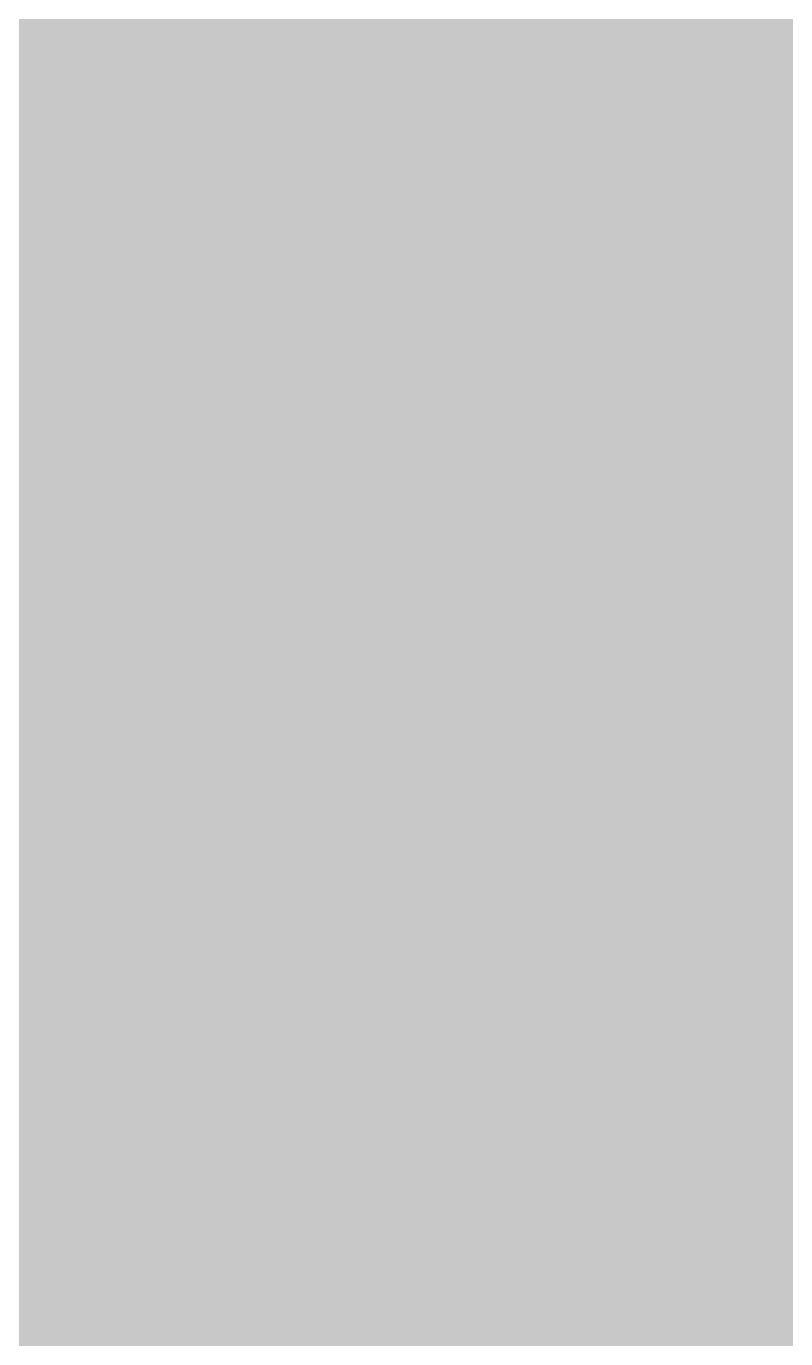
# Model space of a CAD drawing. Header units: millimetres. Extents: x 141 to 153906, y 19826 to 64501.
# Drawn here: x 10158.8 to 10199.5, y 42835.7 to 42906 of the extents above; entities that cross this region are included whole.
import ezdxf

# ---------------------------------------------------------------- set-up
doc = ezdxf.new("R2010")
doc.units = ezdxf.units.MM
doc.linetypes.add('Ins', pattern=[1, 0.5, -0.5])
for name, color, linetype in [('Hvacpipe', 7, 'Continuous'), ('Hvacpipeins', 7, 'Continuous'), ('Hvacshading', 254, 'Continuous')]:
    doc.layers.add(name, color=color, linetype=linetype)

msp = doc.modelspace()

# ---------------------------------------------------------------- linework, layer by layer
at = {"layer": 'Hvacpipe', "color": 84, "linetype": 'Continuous'}
msp.add_circle((10208.419, 42834.811, 73.379), 91.472, dxfattribs=at)
at = {"layer": 'Hvacpipe', "color": 48, "linetype": 'Continuous'}
for points in [[(10199.495, 42835.691, 73.379), (10197.117, 42924.683, 73.379), (10199.495, 42925.404, 73.379)], [(10199.497, 42835.691, 73.379), (10199.495, 42925.404, 73.379), (10199.497, 42925.405, 73.379)], [(10199.495, 42835.691, 73.379), (10199.495, 42925.404, 73.379), (10199.495, 42835.691, 73.379)], [(10199.495, 42835.691, 73.379), (10199.495, 42925.404, 73.379), (10199.495, 42925.404, 73.379)], [(10199.495, 42835.691, 73.379), (10199.495, 42925.404, 73.379), (10199.495, 42835.691, 73.379)], [(10199.495, 42835.691, 73.379), (10199.495, 42925.404, 73.379), (10199.495, 42925.404, 73.379)], [(10199.495, 42835.691, 73.379), (10199.495, 42925.404, 73.379), (10199.497, 42835.691, 73.379)], [(10199.497, 42835.691, 73.379), (10199.497, 42925.405, 73.379), (10199.497, 42835.691, 73.379)], [(10199.497, 42835.691, 73.379), (10199.497, 42925.405, 73.379), (10199.497, 42925.405, 73.379)], [(10199.497, 42835.691, 73.379), (10199.497, 42925.405, 73.379), (10199.497, 42835.691, 73.379)], [(10199.497, 42835.691, 73.379), (10199.497, 42925.405, 73.379), (10199.497, 42925.405, 73.379)], [(10199.497, 42835.691, 73.379), (10199.497, 42925.405, 73.379), (10199.497, 42835.691, 73.379)], [(10199.497, 42835.691, 73.379), (10199.497, 42925.405, 73.379), (10199.497, 42925.405, 73.379)], [(10199.497, 42835.691, 73.379), (10199.497, 42925.405, 73.379), (10199.497, 42835.691, 73.379)], [(10199.497, 42835.691, 73.379), (10199.497, 42925.405, 73.379), (10199.497, 42925.405, 73.379)], [(10199.497, 42835.691, 73.379), (10199.497, 42925.405, 73.379), (10199.498, 42835.691, 73.379)], [(10199.498, 42835.691, 73.379), (10199.497, 42925.405, 73.379), (10199.498, 42925.405, 73.379)], [(10199.498, 42835.691, 73.379), (10199.498, 42925.405, 73.379), (10199.498, 42835.691, 73.379)], [(10199.498, 42835.691, 73.379), (10199.498, 42925.405, 73.379), (10199.498, 42925.405, 73.379)], [(10199.498, 42835.691, 73.379), (10199.498, 42925.405, 73.379), (10199.499, 42835.69, 73.379)], [(10199.499, 42835.69, 73.379), (10199.498, 42925.405, 73.379), (10199.499, 42925.405, 73.379)], [(10199.499, 42835.69, 73.379), (10199.499, 42925.405, 73.379), (10199.499, 42835.69, 73.379)], [(10199.499, 42835.69, 73.379), (10199.499, 42925.405, 73.379), (10199.499, 42925.405, 73.379)], [(10197.117, 42836.413, 73.379), (10196.913, 42924.621, 73.379), (10197.117, 42924.683, 73.379)], [(10197.117, 42836.413, 73.379), (10197.117, 42924.683, 73.379), (10199.495, 42835.691, 73.379)], [(10195.002, 42837.054, 73.379), (10190.919, 42922.803, 73.379), (10195.002, 42924.042, 73.379)], [(10195.031, 42837.045, 73.379), (10195.002, 42924.042, 73.379), (10195.031, 42924.05, 73.379)], [(10195.002, 42837.054, 73.379), (10195.002, 42924.042, 73.379), (10195.031, 42837.045, 73.379)], [(10195.133, 42837.014, 73.379), (10195.031, 42924.05, 73.379), (10195.133, 42924.081, 73.379)], [(10195.031, 42837.045, 73.379), (10195.031, 42924.05, 73.379), (10195.133, 42837.014, 73.379)], [(10195.341, 42836.951, 73.379), (10195.133, 42924.081, 73.379), (10195.341, 42924.144, 73.379)], [(10195.133, 42837.014, 73.379), (10195.133, 42924.081, 73.379), (10195.341, 42836.951, 73.379)], [(10196.913, 42836.475, 73.379), (10195.341, 42924.144, 73.379), (10196.913, 42924.621, 73.379)], [(10195.341, 42836.951, 73.379), (10195.341, 42924.144, 73.379), (10196.913, 42836.475, 73.379)], [(10196.913, 42836.475, 73.379), (10196.913, 42924.621, 73.379), (10197.117, 42836.413, 73.379)], [(10190.916, 42838.294, 73.379), (10188.228, 42921.365, 73.379), (10190.916, 42922.801, 73.379)], [(10190.917, 42838.294, 73.379), (10190.916, 42922.801, 73.379), (10190.917, 42922.802, 73.379)], [(10190.916, 42838.294, 73.379), (10190.916, 42922.801, 73.379), (10190.916, 42838.294, 73.379)], [(10190.916, 42838.294, 73.379), (10190.916, 42922.801, 73.379), (10190.916, 42922.801, 73.379)], [(10190.916, 42838.294, 73.379), (10190.916, 42922.801, 73.379), (10190.916, 42838.294, 73.379)], [(10190.916, 42838.294, 73.379), (10190.916, 42922.801, 73.379), (10190.916, 42922.801, 73.379)], [(10190.916, 42838.294, 73.379), (10190.916, 42922.801, 73.379), (10190.917, 42838.294, 73.379)], [(10190.917, 42838.294, 73.379), (10190.917, 42922.802, 73.379), (10190.917, 42838.293, 73.379)], [(10190.917, 42838.293, 73.379), (10190.917, 42922.802, 73.379), (10190.917, 42922.802, 73.379)], [(10190.917, 42838.293, 73.379), (10190.917, 42922.802, 73.379), (10190.917, 42838.293, 73.379)], [(10190.917, 42838.293, 73.379), (10190.917, 42922.802, 73.379), (10190.917, 42922.802, 73.379)], [(10190.917, 42838.293, 73.379), (10190.917, 42922.802, 73.379), (10190.917, 42838.293, 73.379)], [(10190.917, 42838.293, 73.379), (10190.917, 42922.802, 73.379), (10190.917, 42922.802, 73.379)], [(10190.917, 42838.293, 73.379), (10190.917, 42922.802, 73.379), (10190.917, 42838.293, 73.379)], [(10190.917, 42838.293, 73.379), (10190.917, 42922.802, 73.379), (10190.917, 42922.802, 73.379)], [(10190.917, 42838.293, 73.379), (10190.917, 42922.802, 73.379), (10190.918, 42838.293, 73.379)], [(10190.918, 42838.293, 73.379), (10190.917, 42922.802, 73.379), (10190.918, 42922.802, 73.379)], [(10190.919, 42838.293, 73.379), (10190.918, 42922.802, 73.379), (10190.919, 42922.803, 73.379)], [(10190.918, 42838.293, 73.379), (10190.918, 42922.802, 73.379), (10190.918, 42838.293, 73.379)], [(10190.918, 42838.293, 73.379), (10190.918, 42922.802, 73.379), (10190.918, 42922.802, 73.379)], [(10190.918, 42838.293, 73.379), (10190.918, 42922.802, 73.379), (10190.919, 42838.293, 73.379)], [(10190.919, 42838.293, 73.379), (10190.919, 42922.803, 73.379), (10190.919, 42838.293, 73.379)], [(10190.919, 42838.293, 73.379), (10190.919, 42922.803, 73.379), (10190.919, 42922.803, 73.379)], [(10190.919, 42838.293, 73.379), (10190.919, 42922.803, 73.379), (10195.002, 42837.054, 73.379)], [(10188.002, 42839.851, 73.379), (10187.081, 42920.752, 73.379), (10188.002, 42921.244, 73.379)], [(10188.228, 42839.73, 73.379), (10188.002, 42921.244, 73.379), (10188.228, 42921.365, 73.379)], [(10188.002, 42839.851, 73.379), (10188.002, 42921.244, 73.379), (10188.228, 42839.73, 73.379)], [(10188.228, 42839.73, 73.379), (10188.228, 42921.365, 73.379), (10190.916, 42838.294, 73.379)], [(10186.725, 42840.534, 73.379), (10183.012, 42918.577, 73.379), (10186.725, 42920.562, 73.379)], [(10186.771, 42840.509, 73.379), (10186.725, 42920.562, 73.379), (10186.771, 42920.586, 73.379)], [(10186.725, 42840.534, 73.379), (10186.725, 42920.562, 73.379), (10186.771, 42840.509, 73.379)], [(10186.893, 42840.444, 73.379), (10186.771, 42920.586, 73.379), (10186.893, 42920.651, 73.379)], [(10186.771, 42840.509, 73.379), (10186.771, 42920.586, 73.379), (10186.893, 42840.444, 73.379)], [(10187.081, 42840.344, 73.379), (10186.893, 42920.651, 73.379), (10187.081, 42920.752, 73.379)], [(10186.893, 42840.444, 73.379), (10186.893, 42920.651, 73.379), (10187.081, 42840.344, 73.379)], [(10187.081, 42840.344, 73.379), (10187.081, 42920.752, 73.379), (10188.002, 42839.851, 73.379)], [(10183.009, 42842.521, 73.379), (10180.45, 42916.475, 73.379), (10183.009, 42918.574, 73.379)], [(10183.009, 42842.521, 73.379), (10183.009, 42918.574, 73.379), (10183.009, 42918.575, 73.379)], [(10183.009, 42842.521, 73.379), (10183.009, 42918.575, 73.379), (10183.009, 42842.521, 73.379)], [(10183.009, 42842.521, 73.379), (10183.009, 42918.575, 73.379), (10183.009, 42918.575, 73.379)], [(10183.009, 42842.521, 73.379), (10183.009, 42918.575, 73.379), (10183.01, 42842.52, 73.379)], [(10183.01, 42842.52, 73.379), (10183.009, 42918.575, 73.379), (10183.01, 42918.575, 73.379)], [(10183.009, 42842.521, 73.379), (10183.009, 42918.574, 73.379), (10183.009, 42842.521, 73.379)], [(10183.01, 42842.52, 73.379), (10183.01, 42918.575, 73.379), (10183.01, 42918.576, 73.379)], [(10183.01, 42842.52, 73.379), (10183.01, 42918.576, 73.379), (10183.01, 42842.52, 73.379)], [(10183.01, 42842.52, 73.379), (10183.01, 42918.576, 73.379), (10183.01, 42918.576, 73.379)], [(10183.01, 42842.52, 73.379), (10183.01, 42918.576, 73.379), (10183.01, 42842.52, 73.379)], [(10183.01, 42842.52, 73.379), (10183.01, 42918.576, 73.379), (10183.01, 42918.576, 73.379)], [(10183.01, 42842.52, 73.379), (10183.01, 42918.576, 73.379), (10183.01, 42842.52, 73.379)], [(10183.01, 42842.52, 73.379), (10183.01, 42918.576, 73.379), (10183.01, 42918.576, 73.379)], [(10183.01, 42842.52, 73.379), (10183.01, 42918.576, 73.379), (10183.011, 42842.519, 73.379)], [(10183.011, 42842.519, 73.379), (10183.01, 42918.576, 73.379), (10183.011, 42918.576, 73.379)], [(10183.01, 42842.52, 73.379), (10183.01, 42918.575, 73.379), (10183.01, 42842.52, 73.379)], [(10183.011, 42842.519, 73.379), (10183.011, 42918.576, 73.379), (10183.011, 42842.519, 73.379)], [(10183.011, 42842.519, 73.379), (10183.011, 42918.576, 73.379), (10183.011, 42918.576, 73.379)], [(10183.011, 42842.519, 73.379), (10183.011, 42918.576, 73.379), (10183.012, 42842.519, 73.379)], [(10183.012, 42842.519, 73.379), (10183.011, 42918.576, 73.379), (10183.012, 42918.576, 73.379)], [(10183.012, 42842.519, 73.379), (10183.012, 42918.576, 73.379), (10183.012, 42918.577, 73.379)], [(10183.012, 42842.519, 73.379), (10183.012, 42918.577, 73.379), (10186.725, 42840.534, 73.379)], [(10183.012, 42842.519, 73.379), (10183.012, 42918.576, 73.379), (10183.012, 42842.519, 73.379)], [(10180.249, 42844.786, 73.379), (10179.642, 42915.812, 73.379), (10180.249, 42916.31, 73.379)], [(10180.45, 42844.62, 73.379), (10180.249, 42916.31, 73.379), (10180.45, 42916.475, 73.379)], [(10180.249, 42844.786, 73.379), (10180.249, 42916.31, 73.379), (10180.45, 42844.62, 73.379)], [(10180.45, 42844.62, 73.379), (10180.45, 42916.475, 73.379), (10183.009, 42842.521, 73.379)], [(10179.288, 42845.574, 73.379), (10176.081, 42912.889, 73.379), (10179.288, 42915.521, 73.379)], [(10179.348, 42845.525, 73.379), (10179.288, 42915.521, 73.379), (10179.348, 42915.57, 73.379)], [(10179.288, 42845.574, 73.379), (10179.288, 42915.521, 73.379), (10179.348, 42845.525, 73.379)], [(10179.48, 42845.417, 73.379), (10179.348, 42915.57, 73.379), (10179.48, 42915.679, 73.379)], [(10179.348, 42845.525, 73.379), (10179.348, 42915.57, 73.379), (10179.48, 42845.417, 73.379)], [(10179.642, 42845.284, 73.379), (10179.48, 42915.679, 73.379), (10179.642, 42915.812, 73.379)], [(10179.48, 42845.417, 73.379), (10179.48, 42915.679, 73.379), (10179.642, 42845.284, 73.379)], [(10179.642, 42845.284, 73.379), (10179.642, 42915.812, 73.379), (10180.249, 42844.786, 73.379)], [(10176.078, 42848.209, 73.379), (10173.875, 42910.202, 73.379), (10176.078, 42912.886, 73.379)], [(10176.078, 42848.209, 73.379), (10176.078, 42912.886, 73.379), (10176.078, 42912.887, 73.379)], [(10176.078, 42848.209, 73.379), (10176.078, 42912.887, 73.379), (10176.079, 42848.208, 73.379)], [(10176.079, 42848.208, 73.379), (10176.078, 42912.887, 73.379), (10176.079, 42912.887, 73.379)], [(10176.078, 42848.209, 73.379), (10176.078, 42912.886, 73.379), (10176.078, 42848.209, 73.379)], [(10176.078, 42848.209, 73.379), (10176.078, 42912.886, 73.379), (10176.078, 42912.886, 73.379)], [(10176.078, 42848.209, 73.379), (10176.078, 42912.886, 73.379), (10176.078, 42848.209, 73.379)], [(10176.079, 42848.208, 73.379), (10176.079, 42912.887, 73.379), (10176.079, 42912.888, 73.379)], [(10176.079, 42848.208, 73.379), (10176.079, 42912.888, 73.379), (10176.079, 42848.208, 73.379)], [(10176.079, 42848.208, 73.379), (10176.079, 42912.888, 73.379), (10176.079, 42912.888, 73.379)], [(10176.079, 42848.208, 73.379), (10176.079, 42912.888, 73.379), (10176.08, 42848.208, 73.379)], [(10176.08, 42848.208, 73.379), (10176.079, 42912.888, 73.379), (10176.08, 42912.888, 73.379)], [(10176.079, 42848.208, 73.379), (10176.079, 42912.887, 73.379), (10176.079, 42848.208, 73.379)], [(10176.08, 42848.207, 73.379), (10176.08, 42912.888, 73.379), (10176.08, 42912.889, 73.379)], [(10176.08, 42848.207, 73.379), (10176.08, 42912.889, 73.379), (10176.081, 42848.207, 73.379)], [(10176.081, 42848.207, 73.379), (10176.08, 42912.889, 73.379), (10176.081, 42912.889, 73.379)], [(10176.08, 42848.208, 73.379), (10176.08, 42912.888, 73.379), (10176.08, 42848.207, 73.379)], [(10176.08, 42848.207, 73.379), (10176.08, 42912.888, 73.379), (10176.08, 42912.888, 73.379)], [(10176.08, 42848.207, 73.379), (10176.08, 42912.888, 73.379), (10176.08, 42848.207, 73.379)], [(10176.08, 42848.207, 73.379), (10176.08, 42912.888, 73.379), (10176.08, 42912.888, 73.379)], [(10176.08, 42848.207, 73.379), (10176.08, 42912.888, 73.379), (10176.08, 42848.207, 73.379)], [(10176.081, 42848.207, 73.379), (10176.081, 42912.889, 73.379), (10176.081, 42848.207, 73.379)], [(10176.081, 42848.207, 73.379), (10176.081, 42912.889, 73.379), (10176.081, 42912.889, 73.379)], [(10176.081, 42848.207, 73.379), (10176.081, 42912.889, 73.379), (10179.288, 42845.574, 73.379)], [(10173.714, 42851.09, 73.379), (10173.311, 42909.515, 73.379), (10173.714, 42910.006, 73.379)], [(10173.875, 42850.894, 73.379), (10173.714, 42910.006, 73.379), (10173.875, 42910.202, 73.379)], [(10173.714, 42851.09, 73.379), (10173.714, 42910.006, 73.379), (10173.875, 42850.894, 73.379)], [(10173.875, 42850.894, 73.379), (10173.875, 42910.202, 73.379), (10176.078, 42848.209, 73.379)], [(10173.048, 42851.901, 73.379), (10172.983, 42909.115, 73.379), (10173.048, 42909.195, 73.379)], [(10173.18, 42851.74, 73.379), (10173.048, 42909.195, 73.379), (10173.18, 42909.355, 73.379)], [(10173.048, 42851.901, 73.379), (10173.048, 42909.195, 73.379), (10173.18, 42851.74, 73.379)], [(10173.311, 42851.58, 73.379), (10173.18, 42909.355, 73.379), (10173.311, 42909.515, 73.379)], [(10173.18, 42851.74, 73.379), (10173.18, 42909.355, 73.379), (10173.311, 42851.58, 73.379)], [(10173.311, 42851.58, 73.379), (10173.311, 42909.515, 73.379), (10173.714, 42851.09, 73.379)], [(10172.983, 42851.98, 73.379), (10170.393, 42905.958, 73.379), (10172.983, 42909.115, 73.379)], [(10172.983, 42851.98, 73.379), (10172.983, 42909.115, 73.379), (10173.048, 42851.901, 73.379)], [(10170.391, 42905.956, 73.379), (10168.696, 42902.786, 73.379), (10170.391, 42905.956, 73.379)], [(10170.391, 42855.141, 73.379), (10168.696, 42902.785, 73.379), (10170.391, 42905.955, 73.379)], [(10170.391, 42905.956, 73.379), (10170.391, 42905.956, 73.379), (10170.391, 42905.957, 73.379)], [(10170.391, 42905.957, 73.379), (10170.391, 42905.956, 73.379), (10170.391, 42905.957, 73.379)], [(10170.392, 42855.139, 73.379), (10170.391, 42905.956, 73.379), (10170.392, 42905.957, 73.379)], [(10170.391, 42905.957, 73.379), (10170.391, 42905.957, 73.379), (10170.392, 42905.957, 73.379)], [(10170.392, 42905.957, 73.379), (10170.391, 42905.957, 73.379), (10170.392, 42905.957, 73.379)], [(10170.391, 42905.956, 73.379), (10170.391, 42905.956, 73.379), (10170.391, 42905.956, 73.379)], [(10170.391, 42855.14, 73.379), (10170.391, 42905.955, 73.379), (10170.391, 42905.956, 73.379)], [(10170.391, 42905.956, 73.379), (10170.391, 42905.956, 73.379), (10170.391, 42905.956, 73.379)], [(10170.391, 42855.14, 73.379), (10170.391, 42905.956, 73.379), (10170.391, 42855.139, 73.379)], [(10170.391, 42855.139, 73.379), (10170.391, 42905.956, 73.379), (10170.391, 42905.956, 73.379)], [(10170.391, 42855.139, 73.379), (10170.391, 42905.956, 73.379), (10170.392, 42855.139, 73.379)], [(10170.391, 42855.141, 73.379), (10170.391, 42905.955, 73.379), (10170.391, 42855.14, 73.379)], [(10170.391, 42855.14, 73.379), (10170.391, 42905.955, 73.379), (10170.391, 42905.955, 73.379)], [(10170.391, 42855.14, 73.379), (10170.391, 42905.955, 73.379), (10170.391, 42855.14, 73.379)], [(10170.392, 42905.958, 73.379), (10170.392, 42905.958, 73.379), (10170.392, 42905.959, 73.379)], [(10170.392, 42905.958, 73.379), (10170.392, 42905.959, 73.379), (10170.393, 42905.958, 73.379)], [(10170.392, 42905.958, 73.379), (10170.392, 42905.957, 73.379), (10170.392, 42905.958, 73.379)], [(10170.392, 42855.138, 73.379), (10170.392, 42905.957, 73.379), (10170.392, 42905.958, 73.379)], [(10170.392, 42905.958, 73.379), (10170.392, 42905.958, 73.379), (10170.392, 42905.958, 73.379)], [(10170.392, 42905.958, 73.379), (10170.392, 42905.958, 73.379), (10170.392, 42905.958, 73.379)], [(10170.392, 42855.138, 73.379), (10170.392, 42905.958, 73.379), (10170.392, 42855.137, 73.379)], [(10170.392, 42855.137, 73.379), (10170.392, 42905.958, 73.379), (10170.392, 42905.958, 73.379)], [(10170.392, 42905.958, 73.379), (10170.392, 42905.958, 73.379), (10170.392, 42905.958, 73.379)], [(10170.392, 42905.958, 73.379), (10170.392, 42905.958, 73.379), (10170.392, 42905.958, 73.379)], [(10170.392, 42855.137, 73.379), (10170.392, 42905.958, 73.379), (10170.392, 42855.137, 73.379)], [(10170.392, 42855.137, 73.379), (10170.392, 42905.958, 73.379), (10170.392, 42905.958, 73.379)], [(10170.392, 42905.958, 73.379), (10170.392, 42905.958, 73.379), (10170.392, 42905.958, 73.379)], [(10170.392, 42855.137, 73.379), (10170.392, 42905.958, 73.379), (10170.393, 42855.137, 73.379)], [(10170.393, 42855.137, 73.379), (10170.392, 42905.958, 73.379), (10170.393, 42905.958, 73.379)], [(10170.392, 42855.139, 73.379), (10170.392, 42905.957, 73.379), (10170.392, 42855.139, 73.379)], [(10170.392, 42855.139, 73.379), (10170.392, 42905.957, 73.379), (10170.392, 42905.957, 73.379)], [(10170.392, 42905.957, 73.379), (10170.392, 42905.957, 73.379), (10170.392, 42905.957, 73.379)], [(10170.392, 42905.957, 73.379), (10170.392, 42905.957, 73.379), (10170.392, 42905.957, 73.379)], [(10170.392, 42855.139, 73.379), (10170.392, 42905.957, 73.379), (10170.392, 42855.138, 73.379)], [(10170.392, 42855.138, 73.379), (10170.392, 42905.957, 73.379), (10170.392, 42905.957, 73.379)], [(10170.392, 42905.957, 73.379), (10170.392, 42905.957, 73.379), (10170.392, 42905.957, 73.379)], [(10170.392, 42855.138, 73.379), (10170.392, 42905.957, 73.379), (10170.392, 42855.138, 73.379)], [(10170.392, 42855.138, 73.379), (10170.392, 42905.957, 73.379), (10170.392, 42905.957, 73.379)], [(10170.392, 42855.138, 73.379), (10170.392, 42905.957, 73.379), (10170.392, 42855.138, 73.379)], [(10170.393, 42855.137, 73.379), (10170.393, 42905.958, 73.379), (10172.983, 42851.98, 73.379)], [(10168.583, 42858.522, 73.379), (10168.332, 42902.104, 73.379), (10168.583, 42902.574, 73.379)], [(10168.332, 42902.104, 73.379), (10168.332, 42902.104, 73.379), (10168.583, 42902.574, 73.379)], [(10168.583, 42902.574, 73.379), (10168.332, 42902.104, 73.379), (10168.583, 42902.574, 73.379)], [(10168.583, 42902.574, 73.379), (10168.583, 42902.574, 73.379), (10168.696, 42902.786, 73.379)], [(10168.696, 42858.31, 73.379), (10168.583, 42902.574, 73.379), (10168.696, 42902.785, 73.379)], [(10168.583, 42858.522, 73.379), (10168.583, 42902.574, 73.379), (10168.696, 42858.31, 73.379)], [(10168.696, 42858.31, 73.379), (10168.696, 42902.785, 73.379), (10170.391, 42855.141, 73.379)], [(10168.058, 42859.503, 73.379), (10166.166, 42898.051, 73.379), (10168.058, 42901.592, 73.379)], [(10166.166, 42898.051, 73.379), (10166.166, 42898.052, 73.379), (10168.058, 42901.592, 73.379)], [(10168.058, 42901.592, 73.379), (10166.166, 42898.052, 73.379), (10168.058, 42901.592, 73.379)], [(10168.119, 42859.39, 73.379), (10168.058, 42901.592, 73.379), (10168.119, 42901.705, 73.379)], [(10168.058, 42901.592, 73.379), (10168.058, 42901.592, 73.379), (10168.119, 42901.705, 73.379)], [(10168.058, 42859.503, 73.379), (10168.058, 42901.592, 73.379), (10168.119, 42859.39, 73.379)], [(10168.235, 42859.172, 73.379), (10168.119, 42901.705, 73.379), (10168.235, 42901.923, 73.379)], [(10168.235, 42901.923, 73.379), (10168.119, 42901.705, 73.379), (10168.235, 42901.923, 73.379)], [(10168.119, 42859.39, 73.379), (10168.119, 42901.705, 73.379), (10168.235, 42859.172, 73.379)], [(10168.332, 42858.991, 73.379), (10168.235, 42901.923, 73.379), (10168.332, 42902.104, 73.379)], [(10168.235, 42901.923, 73.379), (10168.235, 42901.923, 73.379), (10168.332, 42902.104, 73.379)], [(10168.332, 42902.104, 73.379), (10168.235, 42901.923, 73.379), (10168.332, 42902.104, 73.379)], [(10168.235, 42859.172, 73.379), (10168.235, 42901.923, 73.379), (10168.332, 42858.991, 73.379)], [(10168.332, 42858.991, 73.379), (10168.332, 42902.104, 73.379), (10168.583, 42858.522, 73.379)], [(10166.164, 42898.048, 73.379), (10165.092, 42894.513, 73.379), (10166.164, 42898.048, 73.379)], [(10166.164, 42863.048, 73.379), (10165.092, 42894.513, 73.379), (10166.164, 42898.047, 73.379)], [(10166.164, 42898.048, 73.379), (10166.164, 42898.048, 73.379), (10166.165, 42898.049, 73.379)], [(10166.165, 42863.048, 73.379), (10166.164, 42898.047, 73.379), (10166.165, 42898.048, 73.379)], [(10166.164, 42863.048, 73.379), (10166.164, 42898.047, 73.379), (10166.165, 42863.048, 73.379)], [(10166.165, 42898.05, 73.379), (10166.165, 42898.05, 73.379), (10166.165, 42898.051, 73.379)], [(10166.165, 42898.05, 73.379), (10166.165, 42898.051, 73.379), (10166.165, 42898.051, 73.379)], [(10166.165, 42898.051, 73.379), (10166.165, 42898.051, 73.379), (10166.165, 42898.051, 73.379)], [(10166.166, 42863.045, 73.379), (10166.165, 42898.05, 73.379), (10166.166, 42898.051, 73.379)], [(10166.165, 42898.051, 73.379), (10166.165, 42898.051, 73.379), (10166.166, 42898.051, 73.379)], [(10166.166, 42898.051, 73.379), (10166.165, 42898.051, 73.379), (10166.166, 42898.051, 73.379)], [(10166.165, 42863.046, 73.379), (10166.165, 42898.049, 73.379), (10166.165, 42898.05, 73.379)], [(10166.165, 42898.049, 73.379), (10166.165, 42898.049, 73.379), (10166.165, 42898.05, 73.379)], [(10166.165, 42898.05, 73.379), (10166.165, 42898.049, 73.379), (10166.165, 42898.05, 73.379)], [(10166.165, 42863.046, 73.379), (10166.165, 42898.05, 73.379), (10166.165, 42863.046, 73.379)], [(10166.165, 42863.046, 73.379), (10166.165, 42898.05, 73.379), (10166.165, 42898.05, 73.379)], [(10166.165, 42898.05, 73.379), (10166.165, 42898.05, 73.379), (10166.165, 42898.05, 73.379)], [(10166.165, 42898.05, 73.379), (10166.165, 42898.05, 73.379), (10166.165, 42898.05, 73.379)], [(10166.165, 42863.046, 73.379), (10166.165, 42898.05, 73.379), (10166.165, 42863.045, 73.379)], [(10166.165, 42863.045, 73.379), (10166.165, 42898.05, 73.379), (10166.165, 42898.05, 73.379)], [(10166.165, 42898.05, 73.379), (10166.165, 42898.05, 73.379), (10166.165, 42898.05, 73.379)], [(10166.165, 42863.045, 73.379), (10166.165, 42898.05, 73.379), (10166.165, 42863.045, 73.379)], [(10166.165, 42863.045, 73.379), (10166.165, 42898.05, 73.379), (10166.165, 42898.05, 73.379)], [(10166.165, 42863.045, 73.379), (10166.165, 42898.05, 73.379), (10166.165, 42863.045, 73.379)], [(10166.165, 42863.045, 73.379), (10166.165, 42898.05, 73.379), (10166.165, 42898.05, 73.379)], [(10166.165, 42863.045, 73.379), (10166.165, 42898.05, 73.379), (10166.166, 42863.045, 73.379)], [(10166.165, 42898.049, 73.379), (10166.165, 42898.049, 73.379), (10166.165, 42898.049, 73.379)], [(10166.165, 42863.047, 73.379), (10166.165, 42898.048, 73.379), (10166.165, 42898.049, 73.379)], [(10166.165, 42898.049, 73.379), (10166.165, 42898.049, 73.379), (10166.165, 42898.049, 73.379)], [(10166.165, 42898.049, 73.379), (10166.165, 42898.049, 73.379), (10166.165, 42898.049, 73.379)], [(10166.165, 42863.047, 73.379), (10166.165, 42898.049, 73.379), (10166.165, 42863.046, 73.379)], [(10166.165, 42863.048, 73.379), (10166.165, 42898.048, 73.379), (10166.165, 42863.047, 73.379)], [(10166.165, 42863.047, 73.379), (10166.165, 42898.048, 73.379), (10166.165, 42898.048, 73.379)], [(10166.165, 42863.047, 73.379), (10166.165, 42898.048, 73.379), (10166.165, 42863.047, 73.379)], [(10166.166, 42898.051, 73.379), (10166.166, 42898.051, 73.379), (10166.166, 42898.052, 73.379)], [(10166.166, 42898.051, 73.379), (10166.166, 42898.052, 73.379), (10166.166, 42898.051, 73.379)], [(10166.166, 42898.051, 73.379), (10166.166, 42898.052, 73.379), (10166.166, 42898.052, 73.379)], [(10166.166, 42863.045, 73.379), (10166.166, 42898.051, 73.379), (10166.166, 42863.045, 73.379)], [(10166.166, 42863.045, 73.379), (10166.166, 42898.051, 73.379), (10166.166, 42898.051, 73.379)], [(10166.166, 42898.051, 73.379), (10166.166, 42898.051, 73.379), (10166.166, 42898.051, 73.379)], [(10166.166, 42863.045, 73.379), (10166.166, 42898.051, 73.379), (10166.166, 42863.044, 73.379)], [(10166.166, 42863.044, 73.379), (10166.166, 42898.051, 73.379), (10166.166, 42898.051, 73.379)], [(10166.166, 42863.044, 73.379), (10166.166, 42898.051, 73.379), (10168.058, 42859.503, 73.379)], [(10165.092, 42866.583, 73.379), (10165.028, 42894.3, 73.379), (10165.092, 42894.513, 73.379)], [(10165.028, 42894.3, 73.379), (10165.028, 42894.3, 73.379), (10165.092, 42894.513, 73.379)], [(10165.092, 42866.583, 73.379), (10165.092, 42894.513, 73.379), (10166.164, 42863.048, 73.379)], [(10164.836, 42893.669, 73.379), (10164.836, 42893.669, 73.379), (10164.895, 42893.865, 73.379)], [(10164.895, 42893.865, 73.379), (10164.836, 42893.669, 73.379), (10164.895, 42893.865, 73.379)], [(10164.895, 42867.231, 73.379), (10164.836, 42893.669, 73.379), (10164.895, 42893.864, 73.379)], [(10165.028, 42866.795, 73.379), (10164.895, 42893.864, 73.379), (10165.028, 42894.3, 73.379)], [(10164.895, 42893.865, 73.379), (10164.895, 42893.865, 73.379), (10165.028, 42894.3, 73.379)], [(10165.028, 42894.3, 73.379), (10164.895, 42893.865, 73.379), (10165.028, 42894.3, 73.379)], [(10164.895, 42867.231, 73.379), (10164.895, 42893.864, 73.379), (10165.028, 42866.795, 73.379)], [(10165.028, 42866.795, 73.379), (10165.028, 42894.3, 73.379), (10165.092, 42866.583, 73.379)], [(10164.707, 42867.852, 73.379), (10163.563, 42889.471, 73.379), (10164.707, 42893.244, 73.379)], [(10163.563, 42889.471, 73.379), (10163.563, 42889.472, 73.379), (10164.707, 42893.244, 73.379)], [(10164.707, 42893.244, 73.379), (10163.563, 42889.472, 73.379), (10164.707, 42893.244, 73.379)], [(10164.752, 42867.705, 73.379), (10164.707, 42893.244, 73.379), (10164.752, 42893.391, 73.379)], [(10164.707, 42893.244, 73.379), (10164.707, 42893.244, 73.379), (10164.752, 42893.391, 73.379)], [(10164.707, 42867.852, 73.379), (10164.707, 42893.244, 73.379), (10164.752, 42867.705, 73.379)], [(10164.836, 42867.426, 73.379), (10164.752, 42893.391, 73.379), (10164.836, 42893.669, 73.379)], [(10164.836, 42893.669, 73.379), (10164.752, 42893.391, 73.379), (10164.836, 42893.669, 73.379)], [(10164.752, 42867.705, 73.379), (10164.752, 42893.391, 73.379), (10164.836, 42867.426, 73.379)], [(10164.836, 42867.426, 73.379), (10164.836, 42893.669, 73.379), (10164.895, 42867.231, 73.379)], [(10163.562, 42889.468, 73.379), (10163.191, 42885.704, 73.379), (10163.562, 42889.469, 73.379)], [(10163.562, 42871.631, 73.379), (10163.191, 42885.703, 73.379), (10163.562, 42889.465, 73.379)], [(10163.562, 42871.626, 73.379), (10163.562, 42889.467, 73.379), (10163.562, 42889.47, 73.379)], [(10163.562, 42889.469, 73.379), (10163.562, 42889.469, 73.379), (10163.562, 42889.47, 73.379)], [(10163.562, 42889.47, 73.379), (10163.562, 42889.469, 73.379), (10163.562, 42889.47, 73.379)], [(10163.562, 42871.626, 73.379), (10163.562, 42889.47, 73.379), (10163.563, 42871.626, 73.379)], [(10163.563, 42871.626, 73.379), (10163.562, 42889.47, 73.379), (10163.563, 42889.47, 73.379)], [(10163.562, 42889.47, 73.379), (10163.562, 42889.47, 73.379), (10163.563, 42889.47, 73.379)], [(10163.563, 42889.47, 73.379), (10163.562, 42889.47, 73.379), (10163.563, 42889.47, 73.379)], [(10163.562, 42889.468, 73.379), (10163.562, 42889.469, 73.379), (10163.562, 42889.469, 73.379)], [(10163.562, 42889.469, 73.379), (10163.562, 42889.469, 73.379), (10163.562, 42889.469, 73.379)], [(10163.562, 42889.469, 73.379), (10163.562, 42889.469, 73.379), (10163.562, 42889.469, 73.379)], [(10163.562, 42889.469, 73.379), (10163.562, 42889.469, 73.379), (10163.562, 42889.469, 73.379)], [(10163.562, 42871.63, 73.379), (10163.562, 42889.465, 73.379), (10163.562, 42889.467, 73.379)], [(10163.562, 42871.63, 73.379), (10163.562, 42889.467, 73.379), (10163.562, 42871.629, 73.379)], [(10163.562, 42871.629, 73.379), (10163.562, 42889.467, 73.379), (10163.562, 42889.467, 73.379)], [(10163.562, 42871.629, 73.379), (10163.562, 42889.467, 73.379), (10163.562, 42871.629, 73.379)], [(10163.562, 42871.629, 73.379), (10163.562, 42889.467, 73.379), (10163.562, 42889.467, 73.379)], [(10163.562, 42871.629, 73.379), (10163.562, 42889.467, 73.379), (10163.562, 42871.626, 73.379)], [(10163.562, 42871.631, 73.379), (10163.562, 42889.465, 73.379), (10163.562, 42871.63, 73.379)], [(10163.563, 42889.471, 73.379), (10163.563, 42889.471, 73.379), (10163.563, 42889.472, 73.379)], [(10163.563, 42889.471, 73.379), (10163.563, 42889.472, 73.379), (10163.563, 42889.471, 73.379)], [(10163.563, 42889.471, 73.379), (10163.563, 42889.472, 73.379), (10163.563, 42889.472, 73.379)], [(10163.563, 42889.471, 73.379), (10163.563, 42889.472, 73.379), (10163.563, 42889.471, 73.379)], [(10163.563, 42889.471, 73.379), (10163.563, 42889.472, 73.379), (10163.563, 42889.472, 73.379)], [(10163.563, 42889.47, 73.379), (10163.563, 42889.47, 73.379), (10163.563, 42889.471, 73.379)], [(10163.563, 42889.471, 73.379), (10163.563, 42889.471, 73.379), (10163.563, 42889.471, 73.379)], [(10163.563, 42871.625, 73.379), (10163.563, 42889.47, 73.379), (10163.563, 42889.471, 73.379)], [(10163.563, 42889.471, 73.379), (10163.563, 42889.471, 73.379), (10163.563, 42889.471, 73.379)], [(10163.563, 42889.471, 73.379), (10163.563, 42889.471, 73.379), (10163.563, 42889.471, 73.379)], [(10163.563, 42871.625, 73.379), (10163.563, 42889.471, 73.379), (10163.563, 42871.625, 73.379)], [(10163.563, 42871.625, 73.379), (10163.563, 42889.471, 73.379), (10163.563, 42889.471, 73.379)], [(10163.563, 42889.471, 73.379), (10163.563, 42889.471, 73.379), (10163.563, 42889.471, 73.379)], [(10163.563, 42871.625, 73.379), (10163.563, 42889.471, 73.379), (10163.563, 42871.624, 73.379)], [(10163.563, 42871.624, 73.379), (10163.563, 42889.471, 73.379), (10163.563, 42889.471, 73.379)], [(10163.563, 42871.624, 73.379), (10163.563, 42889.471, 73.379), (10163.563, 42871.624, 73.379)], [(10163.563, 42871.624, 73.379), (10163.563, 42889.471, 73.379), (10163.563, 42889.471, 73.379)], [(10163.563, 42871.624, 73.379), (10163.563, 42889.471, 73.379), (10164.707, 42867.852, 73.379)], [(10163.563, 42871.626, 73.379), (10163.563, 42889.47, 73.379), (10163.563, 42871.626, 73.379)], [(10163.563, 42871.626, 73.379), (10163.563, 42889.47, 73.379), (10163.563, 42889.47, 73.379)], [(10163.563, 42871.626, 73.379), (10163.563, 42889.47, 73.379), (10163.563, 42871.626, 73.379)], [(10163.563, 42871.626, 73.379), (10163.563, 42889.47, 73.379), (10163.563, 42889.47, 73.379)], [(10163.563, 42871.626, 73.379), (10163.563, 42889.47, 73.379), (10163.563, 42871.625, 73.379)], [(10163.133, 42885.113, 73.379), (10163.133, 42885.113, 73.379), (10163.172, 42885.504, 73.379)], [(10163.172, 42885.504, 73.379), (10163.133, 42885.113, 73.379), (10163.172, 42885.504, 73.379)], [(10163.172, 42875.592, 73.379), (10163.133, 42885.113, 73.379), (10163.172, 42885.503, 73.379)], [(10163.172, 42885.504, 73.379), (10163.172, 42885.504, 73.379), (10163.191, 42885.704, 73.379)], [(10163.191, 42875.393, 73.379), (10163.172, 42885.503, 73.379), (10163.191, 42885.703, 73.379)], [(10163.172, 42875.592, 73.379), (10163.172, 42885.503, 73.379), (10163.191, 42875.393, 73.379)], [(10163.191, 42875.393, 73.379), (10163.191, 42885.703, 73.379), (10163.562, 42871.631, 73.379)], [(10163.113, 42876.185, 73.379), (10163.08, 42884.573, 73.379), (10163.113, 42884.91, 73.379)], [(10163.113, 42884.91, 73.379), (10163.08, 42884.573, 73.379), (10163.113, 42884.91, 73.379)], [(10163.133, 42875.983, 73.379), (10163.113, 42884.91, 73.379), (10163.133, 42885.113, 73.379)], [(10163.113, 42884.91, 73.379), (10163.113, 42884.91, 73.379), (10163.133, 42885.113, 73.379)], [(10163.133, 42885.113, 73.379), (10163.113, 42884.91, 73.379), (10163.133, 42885.113, 73.379)], [(10163.113, 42876.185, 73.379), (10163.113, 42884.91, 73.379), (10163.133, 42875.983, 73.379)], [(10163.133, 42875.983, 73.379), (10163.133, 42885.113, 73.379), (10163.172, 42875.592, 73.379)], [(10162.684, 42880.548, 73.379), (10162.684, 42880.55, 73.379), (10163.063, 42884.396, 73.379)], [(10163.063, 42884.396, 73.379), (10162.684, 42880.55, 73.379), (10163.063, 42884.396, 73.379)], [(10163.063, 42876.7, 73.379), (10162.684, 42880.547, 73.379), (10163.063, 42884.395, 73.379)], [(10163.08, 42876.523, 73.379), (10163.063, 42884.395, 73.379), (10163.08, 42884.573, 73.379)], [(10163.063, 42884.396, 73.379), (10163.063, 42884.396, 73.379), (10163.08, 42884.573, 73.379)], [(10163.063, 42876.7, 73.379), (10163.063, 42884.395, 73.379), (10163.08, 42876.523, 73.379)], [(10163.08, 42876.523, 73.379), (10163.08, 42884.573, 73.379), (10163.113, 42876.185, 73.379)], [(10162.684, 42880.548, 73.379), (10162.684, 42880.549, 73.379), (10162.684, 42880.55, 73.379)], [(10162.684, 42880.548, 73.379), (10162.684, 42880.55, 73.379), (10162.684, 42880.548, 73.379)], [(10162.684, 42880.548, 73.379), (10162.684, 42880.55, 73.379), (10162.684, 42880.55, 73.379)], [(10162.684, 42880.548, 73.379), (10162.684, 42880.549, 73.379), (10162.684, 42880.549, 73.379)], [(10162.684, 42880.548, 73.379), (10162.684, 42880.549, 73.379), (10162.684, 42880.548, 73.379)], [(10162.684, 42880.547, 73.379), (10162.684, 42880.547, 73.379), (10162.684, 42880.548, 73.379)], [(10162.684, 42880.547, 73.379), (10162.684, 42880.548, 73.379), (10162.684, 42880.547, 73.379)], [(10162.684, 42880.547, 73.379), (10162.684, 42880.547, 73.379), (10162.684, 42880.547, 73.379)], [(10162.684, 42880.547, 73.379), (10162.684, 42880.547, 73.379), (10162.684, 42880.547, 73.379)], [(10162.684, 42880.547, 73.379), (10162.684, 42880.547, 73.379), (10162.684, 42880.547, 73.379)], [(10162.684, 42880.547, 73.379), (10162.684, 42880.547, 73.379), (10162.684, 42880.546, 73.379)], [(10162.684, 42880.546, 73.379), (10162.684, 42880.547, 73.379), (10162.684, 42880.547, 73.379)], [(10162.684, 42880.546, 73.379), (10162.684, 42880.547, 73.379), (10162.684, 42880.547, 73.379)], [(10162.684, 42880.546, 73.379), (10162.684, 42880.546, 73.379), (10162.684, 42880.546, 73.379)], [(10162.684, 42880.546, 73.379), (10162.684, 42880.546, 73.379), (10162.684, 42880.545, 73.379)], [(10162.684, 42880.545, 73.379), (10162.684, 42880.546, 73.379), (10162.684, 42880.546, 73.379)], [(10162.684, 42880.545, 73.379), (10162.684, 42880.546, 73.379), (10162.684, 42880.545, 73.379)], [(10162.684, 42880.545, 73.379), (10162.684, 42880.546, 73.379), (10162.684, 42880.546, 73.379)], [(10162.684, 42880.545, 73.379), (10162.684, 42880.546, 73.379), (10162.684, 42880.544, 73.379)], [(10162.684, 42880.544, 73.379), (10162.684, 42880.546, 73.379), (10162.684, 42880.545, 73.379)], [(10162.684, 42880.544, 73.379), (10162.684, 42880.545, 73.379), (10163.063, 42876.7, 73.379)], [(10163.08, 42876.522, 73.379), (10163.063, 42876.7, 73.379), (10163.08, 42876.522, 73.379)], [(10163.08, 42876.522, 73.379), (10163.08, 42876.522, 73.379), (10163.113, 42876.185, 73.379)], [(10163.113, 42876.185, 73.379), (10163.08, 42876.522, 73.379), (10163.113, 42876.185, 73.379)], [(10163.113, 42876.185, 73.379), (10163.113, 42876.185, 73.379), (10163.133, 42875.983, 73.379)], [(10163.133, 42875.983, 73.379), (10163.113, 42876.185, 73.379), (10163.133, 42875.983, 73.379)], [(10163.133, 42875.983, 73.379), (10163.133, 42875.983, 73.379), (10163.172, 42875.592, 73.379)], [(10163.191, 42875.392, 73.379), (10163.172, 42875.592, 73.379), (10163.191, 42875.392, 73.379)], [(10163.191, 42875.392, 73.379), (10163.191, 42875.392, 73.379), (10163.562, 42871.628, 73.379)], [(10163.562, 42871.628, 73.379), (10163.191, 42875.392, 73.379), (10163.562, 42871.63, 73.379)], [(10163.562, 42871.628, 73.379), (10163.562, 42871.63, 73.379), (10163.562, 42871.627, 73.379)], [(10163.562, 42871.627, 73.379), (10163.562, 42871.63, 73.379), (10163.562, 42871.628, 73.379)], [(10163.562, 42871.627, 73.379), (10163.562, 42871.628, 73.379), (10163.562, 42871.626, 73.379)], [(10163.562, 42871.626, 73.379), (10163.562, 42871.628, 73.379), (10163.562, 42871.628, 73.379)], [(10163.562, 42871.626, 73.379), (10163.562, 42871.628, 73.379), (10163.562, 42871.626, 73.379)], [(10163.562, 42871.626, 73.379), (10163.562, 42871.628, 73.379), (10163.562, 42871.628, 73.379)], [(10163.562, 42871.626, 73.379), (10163.562, 42871.628, 73.379), (10163.562, 42871.625, 73.379)], [(10163.563, 42871.625, 73.379), (10163.562, 42871.625, 73.379), (10163.563, 42871.625, 73.379)], [(10163.563, 42871.625, 73.379), (10163.563, 42871.625, 73.379), (10163.563, 42871.624, 73.379)], [(10163.563, 42871.624, 73.379), (10163.563, 42871.625, 73.379), (10163.563, 42871.625, 73.379)], [(10163.563, 42871.624, 73.379), (10163.563, 42871.625, 73.379), (10163.563, 42871.624, 73.379)], [(10163.563, 42871.624, 73.379), (10163.563, 42871.625, 73.379), (10163.563, 42871.625, 73.379)], [(10163.563, 42871.624, 73.379), (10163.563, 42871.625, 73.379), (10163.563, 42871.624, 73.379)], [(10163.563, 42871.624, 73.379), (10163.563, 42871.625, 73.379), (10163.563, 42871.625, 73.379)], [(10163.563, 42871.624, 73.379), (10163.563, 42871.625, 73.379), (10163.563, 42871.624, 73.379)], [(10163.563, 42871.624, 73.379), (10163.563, 42871.625, 73.379), (10163.563, 42871.625, 73.379)], [(10163.563, 42871.624, 73.379), (10163.563, 42871.625, 73.379), (10163.563, 42871.624, 73.379)], [(10163.563, 42871.623, 73.379), (10163.563, 42871.624, 73.379), (10163.563, 42871.624, 73.379)], [(10163.563, 42871.623, 73.379), (10163.563, 42871.624, 73.379), (10164.707, 42867.852, 73.379)], [(10164.752, 42867.705, 73.379), (10164.707, 42867.852, 73.379), (10164.752, 42867.705, 73.379)], [(10164.752, 42867.705, 73.379), (10164.752, 42867.705, 73.379), (10164.836, 42867.426, 73.379)], [(10164.836, 42867.426, 73.379), (10164.752, 42867.705, 73.379), (10164.836, 42867.426, 73.379)], [(10164.836, 42867.426, 73.379), (10164.836, 42867.426, 73.379), (10164.895, 42867.231, 73.379)], [(10164.895, 42867.231, 73.379), (10164.836, 42867.426, 73.379), (10164.895, 42867.231, 73.379)], [(10164.895, 42867.231, 73.379), (10164.895, 42867.231, 73.379), (10165.028, 42866.795, 73.379)], [(10165.092, 42866.583, 73.379), (10165.028, 42866.795, 73.379), (10165.092, 42866.583, 73.379)], [(10165.092, 42866.583, 73.379), (10165.092, 42866.583, 73.379), (10166.164, 42863.047, 73.379)], [(10166.164, 42863.047, 73.379), (10165.092, 42866.583, 73.379), (10166.164, 42863.048, 73.379)], [(10166.164, 42863.047, 73.379), (10166.164, 42863.048, 73.379), (10166.165, 42863.047, 73.379)], [(10166.165, 42863.047, 73.379), (10166.164, 42863.048, 73.379), (10166.165, 42863.047, 73.379)], [(10166.165, 42863.047, 73.379), (10166.165, 42863.047, 73.379), (10166.165, 42863.047, 73.379)], [(10166.165, 42863.047, 73.379), (10166.165, 42863.047, 73.379), (10166.165, 42863.047, 73.379)], [(10166.165, 42863.047, 73.379), (10166.165, 42863.047, 73.379), (10166.165, 42863.046, 73.379)], [(10166.165, 42863.046, 73.379), (10166.165, 42863.047, 73.379), (10166.165, 42863.047, 73.379)], [(10166.165, 42863.046, 73.379), (10166.165, 42863.047, 73.379), (10166.165, 42863.046, 73.379)], [(10166.165, 42863.045, 73.379), (10166.165, 42863.046, 73.379), (10166.165, 42863.045, 73.379)], [(10166.165, 42863.045, 73.379), (10166.165, 42863.045, 73.379), (10166.165, 42863.045, 73.379)], [(10166.165, 42863.045, 73.379), (10166.165, 42863.045, 73.379), (10166.165, 42863.045, 73.379)], [(10166.165, 42863.045, 73.379), (10166.165, 42863.045, 73.379), (10166.165, 42863.045, 73.379)], [(10166.165, 42863.045, 73.379), (10166.165, 42863.045, 73.379), (10166.165, 42863.045, 73.379)], [(10166.165, 42863.045, 73.379), (10166.165, 42863.045, 73.379), (10166.165, 42863.045, 73.379)], [(10166.165, 42863.045, 73.379), (10166.165, 42863.045, 73.379), (10166.165, 42863.045, 73.379)], [(10166.165, 42863.045, 73.379), (10166.165, 42863.045, 73.379), (10166.166, 42863.044, 73.379)], [(10166.166, 42863.044, 73.379), (10166.165, 42863.045, 73.379), (10166.166, 42863.044, 73.379)], [(10166.166, 42863.044, 73.379), (10166.166, 42863.044, 73.379), (10166.166, 42863.044, 73.379)], [(10166.166, 42863.044, 73.379), (10166.166, 42863.044, 73.379), (10166.166, 42863.044, 73.379)], [(10166.166, 42863.044, 73.379), (10166.166, 42863.044, 73.379), (10168.058, 42859.503, 73.379)], [(10168.119, 42859.39, 73.379), (10168.058, 42859.503, 73.379), (10168.119, 42859.39, 73.379)], [(10168.119, 42859.39, 73.379), (10168.119, 42859.39, 73.379), (10168.235, 42859.172, 73.379)], [(10168.235, 42859.172, 73.379), (10168.119, 42859.39, 73.379), (10168.235, 42859.172, 73.379)], [(10168.235, 42859.172, 73.379), (10168.235, 42859.172, 73.379), (10168.332, 42858.991, 73.379)], [(10168.332, 42858.991, 73.379), (10168.235, 42859.172, 73.379), (10168.332, 42858.991, 73.379)], [(10168.332, 42858.991, 73.379), (10168.332, 42858.991, 73.379), (10168.583, 42858.522, 73.379)], [(10168.696, 42858.31, 73.379), (10168.583, 42858.522, 73.379), (10168.696, 42858.31, 73.379)], [(10168.696, 42858.31, 73.379), (10168.696, 42858.31, 73.379), (10170.391, 42855.14, 73.379)], [(10170.391, 42855.14, 73.379), (10168.696, 42858.31, 73.379), (10170.391, 42855.14, 73.379)], [(10170.391, 42855.14, 73.379), (10170.391, 42855.14, 73.379), (10170.391, 42855.14, 73.379)], [(10170.391, 42855.14, 73.379), (10170.391, 42855.14, 73.379), (10170.391, 42855.14, 73.379)], [(10170.391, 42855.14, 73.379), (10170.391, 42855.14, 73.379), (10170.391, 42855.139, 73.379)], [(10170.391, 42855.139, 73.379), (10170.391, 42855.14, 73.379), (10170.391, 42855.14, 73.379)], [(10170.391, 42855.139, 73.379), (10170.391, 42855.14, 73.379), (10170.391, 42855.139, 73.379)], [(10170.391, 42855.139, 73.379), (10170.391, 42855.14, 73.379), (10170.391, 42855.139, 73.379)], [(10170.391, 42855.139, 73.379), (10170.391, 42855.139, 73.379), (10170.392, 42855.138, 73.379)], [(10170.392, 42855.138, 73.379), (10170.392, 42855.138, 73.379), (10170.392, 42855.138, 73.379)], [(10170.392, 42855.138, 73.379), (10170.392, 42855.138, 73.379), (10170.392, 42855.138, 73.379)], [(10170.392, 42855.138, 73.379), (10170.392, 42855.138, 73.379), (10170.392, 42855.138, 73.379)], [(10170.392, 42855.138, 73.379), (10170.392, 42855.138, 73.379), (10170.392, 42855.138, 73.379)], [(10170.392, 42855.138, 73.379), (10170.392, 42855.138, 73.379), (10170.392, 42855.138, 73.379)], [(10170.392, 42855.138, 73.379), (10170.392, 42855.138, 73.379), (10170.392, 42855.138, 73.379)], [(10170.392, 42855.138, 73.379), (10170.392, 42855.138, 73.379), (10170.392, 42855.138, 73.379)], [(10170.392, 42855.138, 73.379), (10170.392, 42855.138, 73.379), (10170.392, 42855.137, 73.379)], [(10170.392, 42855.137, 73.379), (10170.392, 42855.137, 73.379), (10170.392, 42855.137, 73.379)], [(10170.392, 42855.137, 73.379), (10170.392, 42855.137, 73.379), (10170.393, 42855.137, 73.379)], [(10170.393, 42855.137, 73.379), (10170.392, 42855.137, 73.379), (10170.393, 42855.137, 73.379)], [(10170.393, 42855.137, 73.379), (10170.393, 42855.137, 73.379), (10172.983, 42851.98, 73.379)], [(10173.048, 42851.901, 73.379), (10172.983, 42851.98, 73.379), (10173.048, 42851.901, 73.379)], [(10173.048, 42851.901, 73.379), (10173.048, 42851.901, 73.379), (10173.18, 42851.74, 73.379)], [(10173.18, 42851.74, 73.379), (10173.048, 42851.901, 73.379), (10173.18, 42851.74, 73.379)], [(10173.18, 42851.74, 73.379), (10173.18, 42851.74, 73.379), (10173.311, 42851.58, 73.379)], [(10173.311, 42851.58, 73.379), (10173.18, 42851.74, 73.379), (10173.311, 42851.58, 73.379)], [(10173.311, 42851.58, 73.379), (10173.311, 42851.58, 73.379), (10173.714, 42851.09, 73.379)], [(10173.875, 42850.894, 73.379), (10173.714, 42851.09, 73.379), (10173.875, 42850.894, 73.379)], [(10173.875, 42850.894, 73.379), (10173.875, 42850.894, 73.379), (10176.078, 42848.209, 73.379)], [(10176.078, 42848.209, 73.379), (10173.875, 42850.894, 73.379), (10176.078, 42848.209, 73.379)], [(10176.078, 42848.209, 73.379), (10176.078, 42848.209, 73.379), (10176.078, 42848.209, 73.379)], [(10176.078, 42848.209, 73.379), (10176.078, 42848.209, 73.379), (10176.078, 42848.209, 73.379)], [(10176.078, 42848.209, 73.379), (10176.078, 42848.209, 73.379), (10176.078, 42848.209, 73.379)], [(10176.078, 42848.209, 73.379), (10176.078, 42848.209, 73.379), (10176.078, 42848.209, 73.379)], [(10176.078, 42848.209, 73.379), (10176.078, 42848.209, 73.379), (10176.079, 42848.208, 73.379)], [(10176.079, 42848.208, 73.379), (10176.078, 42848.209, 73.379), (10176.079, 42848.208, 73.379)], [(10176.079, 42848.208, 73.379), (10176.079, 42848.208, 73.379), (10176.079, 42848.208, 73.379)], [(10176.079, 42848.208, 73.379), (10176.079, 42848.208, 73.379), (10176.079, 42848.208, 73.379)], [(10176.079, 42848.208, 73.379), (10176.079, 42848.208, 73.379), (10176.08, 42848.207, 73.379)], [(10176.08, 42848.207, 73.379), (10176.079, 42848.208, 73.379), (10176.08, 42848.207, 73.379)], [(10176.08, 42848.207, 73.379), (10176.08, 42848.207, 73.379), (10176.08, 42848.207, 73.379)], [(10176.08, 42848.207, 73.379), (10176.08, 42848.207, 73.379), (10176.08, 42848.207, 73.379)], [(10176.08, 42848.207, 73.379), (10176.08, 42848.207, 73.379), (10176.08, 42848.207, 73.379)], [(10176.08, 42848.207, 73.379), (10176.08, 42848.207, 73.379), (10176.08, 42848.207, 73.379)], [(10176.08, 42848.207, 73.379), (10176.08, 42848.207, 73.379), (10176.08, 42848.207, 73.379)], [(10176.081, 42848.206, 73.379), (10176.08, 42848.207, 73.379), (10176.081, 42848.207, 73.379)], [(10176.081, 42848.206, 73.379), (10176.081, 42848.207, 73.379), (10176.081, 42848.206, 73.379)], [(10176.081, 42848.206, 73.379), (10176.081, 42848.207, 73.379), (10176.081, 42848.206, 73.379)], [(10176.081, 42848.206, 73.379), (10176.081, 42848.206, 73.379), (10179.288, 42845.574, 73.379)], [(10179.348, 42845.525, 73.379), (10179.288, 42845.574, 73.379), (10179.348, 42845.525, 73.379)], [(10179.348, 42845.525, 73.379), (10179.348, 42845.525, 73.379), (10179.48, 42845.417, 73.379)], [(10179.48, 42845.417, 73.379), (10179.348, 42845.525, 73.379), (10179.48, 42845.417, 73.379)], [(10179.48, 42845.417, 73.379), (10179.48, 42845.417, 73.379), (10179.642, 42845.284, 73.379)], [(10179.642, 42845.284, 73.379), (10179.48, 42845.417, 73.379), (10179.642, 42845.284, 73.379)], [(10179.642, 42845.284, 73.379), (10179.642, 42845.284, 73.379), (10180.249, 42844.786, 73.379)], [(10180.45, 42844.62, 73.379), (10180.249, 42844.786, 73.379), (10180.45, 42844.62, 73.379)], [(10180.45, 42844.62, 73.379), (10180.45, 42844.62, 73.379), (10183.009, 42842.521, 73.379)], [(10183.009, 42842.521, 73.379), (10180.45, 42844.62, 73.379), (10183.009, 42842.521, 73.379)], [(10183.009, 42842.521, 73.379), (10183.009, 42842.521, 73.379), (10183.009, 42842.521, 73.379)], [(10183.009, 42842.521, 73.379), (10183.009, 42842.521, 73.379), (10183.009, 42842.521, 73.379)], [(10183.009, 42842.521, 73.379), (10183.009, 42842.521, 73.379), (10183.009, 42842.521, 73.379)], [(10183.009, 42842.521, 73.379), (10183.009, 42842.521, 73.379), (10183.009, 42842.521, 73.379)], [(10183.009, 42842.521, 73.379), (10183.009, 42842.521, 73.379), (10183.01, 42842.52, 73.379)], [(10183.01, 42842.52, 73.379), (10183.009, 42842.521, 73.379), (10183.01, 42842.52, 73.379)], [(10183.01, 42842.52, 73.379), (10183.01, 42842.52, 73.379), (10183.01, 42842.52, 73.379)], [(10183.01, 42842.52, 73.379), (10183.01, 42842.52, 73.379), (10183.01, 42842.52, 73.379)], [(10183.01, 42842.52, 73.379), (10183.01, 42842.52, 73.379), (10183.01, 42842.52, 73.379)], [(10183.01, 42842.52, 73.379), (10183.01, 42842.52, 73.379), (10183.01, 42842.52, 73.379)], [(10183.01, 42842.52, 73.379), (10183.01, 42842.52, 73.379), (10183.01, 42842.52, 73.379)], [(10183.01, 42842.52, 73.379), (10183.01, 42842.52, 73.379), (10183.01, 42842.52, 73.379)], [(10183.01, 42842.52, 73.379), (10183.01, 42842.52, 73.379), (10183.011, 42842.519, 73.379)], [(10183.011, 42842.519, 73.379), (10183.01, 42842.52, 73.379), (10183.011, 42842.519, 73.379)], [(10183.011, 42842.519, 73.379), (10183.011, 42842.519, 73.379), (10183.011, 42842.519, 73.379)], [(10183.012, 42842.519, 73.379), (10183.011, 42842.519, 73.379), (10183.012, 42842.519, 73.379)], [(10183.012, 42842.519, 73.379), (10183.012, 42842.519, 73.379), (10183.012, 42842.519, 73.379)], [(10183.012, 42842.519, 73.379), (10183.012, 42842.519, 73.379), (10183.012, 42842.519, 73.379)], [(10183.012, 42842.519, 73.379), (10183.012, 42842.519, 73.379), (10186.725, 42840.534, 73.379)], [(10186.771, 42840.509, 73.379), (10186.725, 42840.534, 73.379), (10186.771, 42840.509, 73.379)], [(10186.771, 42840.509, 73.379), (10186.771, 42840.509, 73.379), (10186.893, 42840.444, 73.379)], [(10186.893, 42840.444, 73.379), (10186.771, 42840.509, 73.379), (10186.893, 42840.444, 73.379)], [(10186.893, 42840.444, 73.379), (10186.893, 42840.444, 73.379), (10187.081, 42840.344, 73.379)], [(10187.081, 42840.344, 73.379), (10186.893, 42840.444, 73.379), (10187.081, 42840.344, 73.379)], [(10187.081, 42840.344, 73.379), (10187.081, 42840.344, 73.379), (10188.002, 42839.851, 73.379)], [(10188.228, 42839.73, 73.379), (10188.002, 42839.851, 73.379), (10188.228, 42839.73, 73.379)], [(10188.228, 42839.73, 73.379), (10188.228, 42839.73, 73.379), (10190.916, 42838.294, 73.379)], [(10190.916, 42838.294, 73.379), (10188.228, 42839.73, 73.379), (10190.916, 42838.294, 73.379)], [(10190.916, 42838.294, 73.379), (10190.916, 42838.294, 73.379), (10190.916, 42838.294, 73.379)], [(10190.916, 42838.294, 73.379), (10190.916, 42838.294, 73.379), (10190.916, 42838.294, 73.379)], [(10190.916, 42838.294, 73.379), (10190.916, 42838.294, 73.379), (10190.916, 42838.294, 73.379)], [(10190.916, 42838.294, 73.379), (10190.916, 42838.294, 73.379), (10190.916, 42838.294, 73.379)], [(10190.916, 42838.294, 73.379), (10190.916, 42838.294, 73.379), (10190.917, 42838.293, 73.379)], [(10190.917, 42838.293, 73.379), (10190.916, 42838.294, 73.379), (10190.917, 42838.293, 73.379)], [(10190.917, 42838.293, 73.379), (10190.917, 42838.293, 73.379), (10190.917, 42838.293, 73.379)], [(10190.917, 42838.293, 73.379), (10190.917, 42838.293, 73.379), (10190.917, 42838.293, 73.379)], [(10190.917, 42838.293, 73.379), (10190.917, 42838.293, 73.379), (10190.917, 42838.293, 73.379)], [(10190.917, 42838.293, 73.379), (10190.917, 42838.293, 73.379), (10190.917, 42838.293, 73.379)], [(10190.917, 42838.293, 73.379), (10190.917, 42838.293, 73.379), (10190.917, 42838.293, 73.379)], [(10190.917, 42838.293, 73.379), (10190.917, 42838.293, 73.379), (10190.917, 42838.293, 73.379)], [(10190.917, 42838.293, 73.379), (10190.917, 42838.293, 73.379), (10190.918, 42838.293, 73.379)], [(10190.918, 42838.293, 73.379), (10190.917, 42838.293, 73.379), (10190.918, 42838.293, 73.379)], [(10190.918, 42838.293, 73.379), (10190.918, 42838.293, 73.379), (10190.918, 42838.293, 73.379)], [(10190.919, 42838.293, 73.379), (10190.918, 42838.293, 73.379), (10190.919, 42838.293, 73.379)], [(10190.919, 42838.293, 73.379), (10190.919, 42838.293, 73.379), (10190.919, 42838.293, 73.379)], [(10190.919, 42838.293, 73.379), (10190.919, 42838.293, 73.379), (10190.919, 42838.293, 73.379)], [(10190.919, 42838.293, 73.379), (10190.919, 42838.293, 73.379), (10195.002, 42837.054, 73.379)], [(10195.031, 42837.045, 73.379), (10195.002, 42837.054, 73.379), (10195.031, 42837.045, 73.379)], [(10195.031, 42837.045, 73.379), (10195.031, 42837.045, 73.379), (10195.133, 42837.014, 73.379)], [(10195.133, 42837.014, 73.379), (10195.031, 42837.045, 73.379), (10195.133, 42837.014, 73.379)], [(10195.133, 42837.014, 73.379), (10195.133, 42837.014, 73.379), (10195.341, 42836.951, 73.379)], [(10195.341, 42836.951, 73.379), (10195.133, 42837.014, 73.379), (10195.341, 42836.951, 73.379)], [(10195.341, 42836.951, 73.379), (10195.341, 42836.951, 73.379), (10196.913, 42836.474, 73.379)], [(10197.117, 42836.412, 73.379), (10196.913, 42836.474, 73.379), (10197.117, 42836.412, 73.379)], [(10197.117, 42836.412, 73.379), (10197.117, 42836.412, 73.379), (10199.495, 42835.691, 73.379)], [(10199.495, 42835.691, 73.379), (10197.117, 42836.412, 73.379), (10199.495, 42835.691, 73.379)], [(10199.495, 42835.691, 73.379), (10199.495, 42835.691, 73.379), (10199.495, 42835.691, 73.379)], [(10199.495, 42835.691, 73.379), (10199.495, 42835.691, 73.379), (10199.495, 42835.691, 73.379)], [(10199.495, 42835.691, 73.379), (10199.495, 42835.691, 73.379), (10199.495, 42835.691, 73.379)], [(10199.495, 42835.691, 73.379), (10199.495, 42835.691, 73.379), (10199.495, 42835.691, 73.379)], [(10199.495, 42835.691, 73.379), (10199.495, 42835.691, 73.379), (10199.497, 42835.691, 73.379)], [(10199.497, 42835.691, 73.379), (10199.495, 42835.691, 73.379), (10199.497, 42835.691, 73.379)], [(10199.497, 42835.691, 73.379), (10199.497, 42835.691, 73.379), (10199.497, 42835.691, 73.379)], [(10199.497, 42835.691, 73.379), (10199.497, 42835.691, 73.379), (10199.497, 42835.691, 73.379)], [(10199.497, 42835.691, 73.379), (10199.497, 42835.691, 73.379), (10199.497, 42835.691, 73.379)], [(10199.497, 42835.691, 73.379), (10199.497, 42835.691, 73.379), (10199.497, 42835.691, 73.379)], [(10199.497, 42835.691, 73.379), (10199.497, 42835.691, 73.379), (10199.497, 42835.691, 73.379)], [(10199.497, 42835.691, 73.379), (10199.497, 42835.691, 73.379), (10199.497, 42835.691, 73.379)], [(10199.497, 42835.691, 73.379), (10199.497, 42835.691, 73.379), (10199.498, 42835.69, 73.379)], [(10199.498, 42835.69, 73.379), (10199.497, 42835.691, 73.379), (10199.498, 42835.691, 73.379)], [(10199.498, 42835.69, 73.379), (10199.498, 42835.691, 73.379), (10199.498, 42835.69, 73.379)], [(10199.499, 42835.69, 73.379), (10199.498, 42835.69, 73.379), (10199.499, 42835.69, 73.379)]]:
    msp.add_solid(points, dxfattribs=at)
at = {"layer": 'Hvacpipeins', "color": 230, "linetype": 'Ins'}
msp.add_circle((10208.419, 42834.811, 73.379), 104.204, dxfattribs=at)
at = {"layer": 'Hvacshading', "color": 83, "linetype": 'Continuous', "const_width": 91.472, "elevation": 73.379, "flags": 128}
msp.add_lwpolyline([(10162.683, 42834.811, 1), (10254.155, 42834.811, 1)], format="xyb", close=True, dxfattribs=at)

doc.saveas('drawing.dxf')
